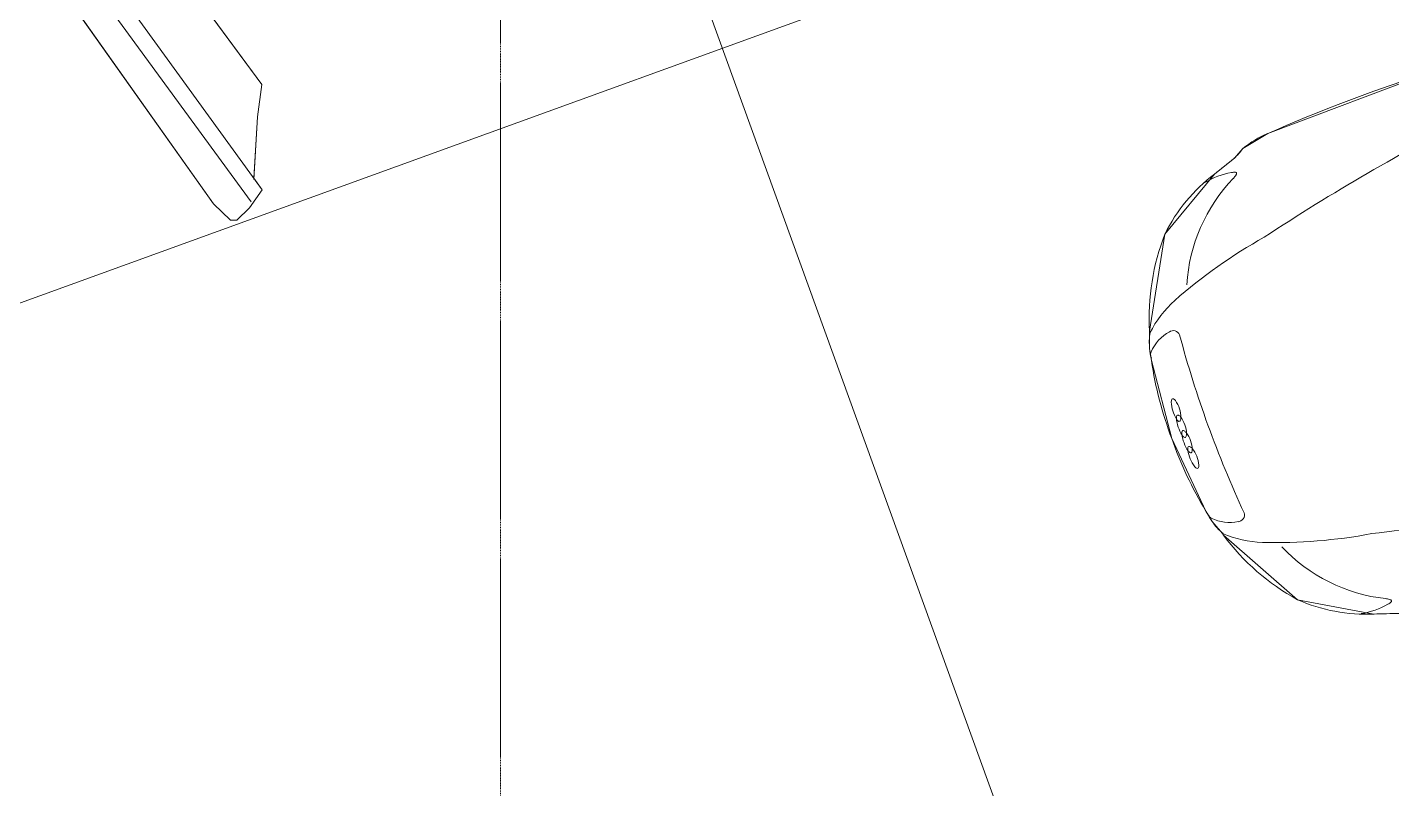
# Model space of a CAD drawing. Extents: x -1133 to 23780, y -1311 to 8245.
# Drawn here: x 8396.9 to 8888.9, y 473.5 to 748 of the extents above; entities that cross this region are included whole.
import ezdxf

# ---------------------------------------------------------------- set-up
doc = ezdxf.new("R2010")
doc.units = 0
doc.header["$MEASUREMENT"] = 0
doc.linetypes.add('DASHDOT2', pattern=[0.5, 0.25, -0.125, 0, -0.125])
doc.layers.get('0').update_dxf_attribs({"color": 9, "lineweight": 9})
for name, color, linetype, lineweight in [('04', 9, 'Continuous', 9), ('06D', 9, 'Continuous', 9), ('24', 9, 'DASHDOT2', 9)]:
    doc.layers.add(name, color=color, linetype=linetype, lineweight=lineweight)

# ---------------------------------------------------------------- blocks, each defined once
blk = doc.blocks.new('Group-321-1')
at = {"lineweight": 0}
blk.add_lwpolyline([(384781.5488, 69368.3546), (384781.5351, 69368.2638), (384781.5515, 69367.9843), (384781.5515, 69367.9843), (384781.749, 69367.6906), (384781.7549, 69367.6863), (384781.7923, 69367.6441), (384781.8263, 69367.6169), (384782.0711, 69367.4613), (384782.3403, 69367.353), (384782.3817, 69367.3414), (384782.4453, 69367.3332), (384782.7991, 69367.344), (384783.0363, 69367.4941), (384783.1021, 69367.5581), (384783.1403, 69367.5843), (384783.2058, 69367.6663), (384783.5053, 69368.2326)], dxfattribs=at)
for centre, radius, start, end in [((384822.9409, 69349.5203), 45.4809, 151.91783, 153.89663), ((384789.1281, 69366.4456), 7.5187, 159.68697, 166.35156), ((384777.1322, 69372.6032), 7.5187, 319.30457, 325.96916), ((384764.3472, 69370.8859), 17.3868, 351.32617, 351.63129), ((384781.8007, 69368.141), 0.2809, 142.998, 163.907), ((384781.6108, 69368.2877), 0.0411, 126.4313, 146.9765), ((384781.5894, 69368.3179), 0.00398, 74.7912, 133.7856), ((384781.5845, 69368.3135), 0.0102, 1.6376, 54.3963), ((384781.5006, 69368.3013), 0.0949, 358.817, 7.3839), ((384782.2012, 69368.2894), 0.6058, 179.0659, 219.4798), ((384782.1373, 69368.159), 0.6112, 170.0439, 196.5991), ((384778.0913, 69370.7376), 5.9654, 328.91966, 335.17019), ((384783.574, 69367.6511), 1.8423, 162.0199, 174.3284), ((384782.3166, 69368.2853), 0.8221, 201.4762, 226.3392), ((384782.1191, 69367.7954), 0.3803, 174.3105, 196.6697), ((384781.9405, 69367.6889), 0.1449, 160.4215, 200.1828), ((384781.8274, 69367.732), 0.0243, 63.7649, 169.9953), ((384784.0992, 69371.3805), 4.2739, 238.0489, 242.6341), ((384781.9367, 69367.8086), 0.2189, 213.4367, 228.8733), ((384781.3493, 69368.793), 1.8423, 311.3278, 323.6363), ((384781.8626, 69367.7093), 0.0958, 222.8673, 244.0075), ((384781.8298, 69367.649), 0.0272, 202.2018, 232.2843), ((384782.901, 69367.8424), 0.3521, 312.8289, 329.9815), ((384782.6953, 69368.7143), 1.3999, 231.6246, 243.5204), ((384784.0734, 69371.3937), 4.2739, 243.022, 247.6072), ((384781.9795, 69367.566), 0.00393, 106.148, 191.2356), ((384781.9926, 69367.569), 0.0174, 192.4725, 226.4338), ((384781.9842, 69367.5477), 0.0228, 79.7433, 104.6743), ((384782.0763, 69367.6572), 0.139, 226.4813, 253.2418), ((384781.9679, 69367.4673), 0.1048, 43.0274, 79.064), ((384782.0325, 69367.5354), 0.00393, 108.0079, 193.0955), ((384782.0378, 69367.5173), 0.0228, 81.6031, 106.5342), ((384782.0242, 69367.4364), 0.1048, 44.8873, 80.9239), ((384782.0223, 69367.5184), 0.0302, 24.4378, 42.4802), ((384782.6682, 69368.0497), 0.6058, 266.1764, 306.5902), ((384782.7811, 69367.6377), 0.2809, 321.7491, 342.6581), ((384783.0862, 69367.4874), 0.0949, 118.2722, 126.8391), ((384795.1854, 69355.0563), 17.3868, 134.02483, 134.32996), ((384783.0473, 69367.5626), 0.0102, 71.2598, 124.0185), ((384783.0109, 69367.569), 0.0411, 338.6796, 359.2249), ((384783.048, 69367.5692), 0.00398, 351.8705, 50.8649), ((384783.2896, 69367.3257), 0.2986, 119.996, 129.0494), ((384782.0455, 69367.5388), 0.0174, 194.3324, 228.2937), ((384782.1264, 69367.6297), 0.139, 228.3412, 255.1017), ((384782.043, 69367.5459), 0.0229, 252.8528, 277.4764), ((384782.0457, 69367.5282), 0.00493, 273.6822, 33.6822), ((384782.0856, 69367.5071), 0.00493, 90.1141, 210.1141), ((384782.1019, 69367.5147), 0.0229, 206.3199, 230.9435), ((384782.0905, 69367.4822), 0.0302, 81.316, 99.3585), ((384782.1758, 69367.6043), 0.139, 230.5544, 257.315), ((384782.0967, 69367.5174), 0.0229, 254.7126, 279.3362), ((384782.0783, 69367.4086), 0.1048, 44.7323, 80.7688), ((384782.0769, 69367.4892), 0.0302, 26.2976, 44.3401), ((384782.0999, 69367.4998), 0.00493, 275.5421, 35.5421), ((384782.5995, 69367.9217), 0.6112, 289.0571, 315.6122), ((384782.7254, 69368.6988), 1.3999, 242.1358, 254.0316), ((384782.1404, 69367.4796), 0.00493, 91.9739, 211.9739), ((384782.1563, 69367.4877), 0.0229, 208.1798, 232.8034), ((384782.146, 69367.4549), 0.0302, 83.1759, 101.2183), ((384782.2273, 69367.5797), 0.139, 232.4143, 259.1748), ((384782.1491, 69367.4857), 0.0174, 257.3624, 291.3237), ((384782.1362, 69367.3809), 0.1048, 46.5921, 82.6287), ((384782.1361, 69367.4668), 0.0228, 19.1219, 44.053), ((384782.1539, 69367.4731), 0.00393, 292.5606, 17.6483), ((384782.2044, 69367.4602), 0.0174, 259.2223, 293.1836), ((384782.1921, 69367.441), 0.0228, 20.9818, 45.9129), ((384782.2096, 69367.4478), 0.00393, 294.4205, 19.5081), ((384782.4333, 69367.421), 0.0243, 315.6609, 61.8912), ((384782.3323, 69367.4878), 0.1449, 285.4734, 325.2346), ((384782.3147, 69367.695), 0.3803, 288.9864, 311.3457), ((384782.3942, 69367.4364), 0.0958, 241.6486, 262.7889), ((384782.3644, 69367.3745), 0.0272, 253.3718, 283.4544), ((384782.4317, 69367.5545), 0.2189, 256.7829, 272.2195), ((384782.5977, 69368.1411), 0.8221, 259.3169, 284.18)]:
    blk.add_arc(centre, radius, start, end, dxfattribs=at)
blk = doc.blocks.new('Group-322-1')
for p, q in [((384781.331, 69370.2105), (384781.2966, 69370.1597)), ((384781.5743, 69369.9737), (384781.331, 69370.2105)), ((384781.2966, 69370.1597), (384781.2703, 69370.0916)), ((384781.2703, 69370.0916), (384781.2557, 69370.0172)), ((384781.1991, 69370.0045), (384781.1619, 69369.9731)), ((384781.2352, 69370.0373), (384781.1991, 69370.0045)), ((384781.784, 69369.4706), (384781.1997, 69370.004)), ((384781.2557, 69370.0172), (384781.2352, 69370.0373)), ((384781.9623, 69369.3941), (384781.2557, 69370.0169)), ((384781.2557, 69370.0169), (384781.2754, 69369.9991)), ((384781.1619, 69369.9731), (384781.1407, 69369.9383)), ((384781.6545, 69369.8691), (384781.5743, 69369.9737)), ((384781.1407, 69369.9383), (384781.6919, 69369.4347)), ((384781.7823, 69369.6607), (384781.6545, 69369.8691)), ((384781.9441, 69369.4245), (384781.7823, 69369.6607)), ((384781.6228, 69369.4109), (384781.7921, 69369.4695)), ((384781.7921, 69369.4695), (384781.8013, 69369.4647)), ((384781.8013, 69369.4647), (384781.8317, 69369.4193)), ((384781.8241, 69369.4453), (384781.8377, 69369.4563)), ((384781.8377, 69369.4563), (384781.862, 69369.4435)), ((384781.6183, 69369.395), (384781.6228, 69369.4109)), ((384781.8317, 69369.4193), (384781.8727, 69369.4049)), ((384781.862, 69369.4435), (384781.8993, 69369.4183)), ((384781.8993, 69369.4183), (384781.9205, 69369.3851)), ((384781.9863, 69369.3597), (384781.9441, 69369.4245)), ((384781.6494, 69369.3621), (384781.6183, 69369.395)), ((384781.6889, 69369.3595), (384781.6494, 69369.3621)), ((384781.7937, 69369.3845), (384781.6889, 69369.3595)), ((384781.7664, 69369.3807), (384781.9464, 69369.2177)), ((384781.8226, 69369.3912), (384781.7937, 69369.3845)), ((384781.8894, 69369.3631), (384781.8226, 69369.3912)), ((384781.9084, 69369.3622), (384781.8894, 69369.3631)), ((384781.9175, 69369.372), (384781.9084, 69369.3622)), ((384781.9692, 69369.3081), (384781.9114, 69369.3606)), ((384781.9205, 69369.3851), (384781.9175, 69369.372)), ((384781.97, 69369.3257), (384781.9863, 69369.3597)), ((384781.9625, 69369.2298), (384782.008, 69369.3088)), ((384781.9659, 69369.2362), (384781.97, 69369.3257)), ((384781.9978, 69369.329), (384781.9767, 69369.3483)), ((384782.008, 69369.3088), (384781.9978, 69369.329))]:
    blk.add_line(p, q)
blk.add_lwpolyline([(384781.331, 69370.2105), (384781.5743, 69369.9737), (384781.6545, 69369.8691), (384781.7823, 69369.6607), (384781.9441, 69369.4245), (384781.9863, 69369.3597), (384781.9796, 69369.3457), (384781.9978, 69369.329), (384782.008, 69369.3088), (384781.9659, 69369.2362), (384781.9464, 69369.2177), (384781.7687, 69369.3785), (384781.6889, 69369.3595), (384781.6494, 69369.3621), (384781.6183, 69369.395), (384781.6228, 69369.4109), (384781.6919, 69369.4347), (384781.1407, 69369.9383), (384781.1619, 69369.9731), (384781.1991, 69370.0045), (384781.2352, 69370.0373), (384781.2557, 69370.0169), (384781.2703, 69370.0916), (384781.2966, 69370.1597)], close=True)
blk = doc.blocks.new('Group-324-1')
for p, q in [((384781.7733, 69371.0498), (384781.7031, 69371.0121)), ((384782.5366, 69370.3335), (384781.7733, 69371.0498)), ((384781.7031, 69371.0121), (384781.6524, 69370.9735)), ((384782.4941, 69370.2883), (384781.7252, 69371.016)), ((384781.8057, 69371.015), (384782.0321, 69370.9999)), ((384782.0321, 69370.9999), (384782.1497, 69371.0007)), ((384782.1497, 69371.0007), (384782.6141, 69370.5571)), ((384781.6524, 69370.9735), (384781.6499, 69370.9499)), ((384781.6499, 69370.9499), (384781.7011, 69370.8824)), ((384781.7011, 69370.8824), (384782.4371, 69370.2063)), ((384782.6141, 69370.5571), (384782.5545, 69370.4624)), ((384782.5545, 69370.4624), (384782.5076, 69370.3596))]:
    blk.add_line(p, q)
blk.add_lwpolyline([(384782.6141, 69370.5571), (384782.1497, 69371.0007), (384782.0321, 69370.9999), (384781.8107, 69371.0146), (384781.7733, 69371.0498), (384781.7031, 69371.0121), (384781.6524, 69370.9735), (384781.6499, 69370.9499), (384781.7011, 69370.8824), (384782.4371, 69370.2063), (384782.5131, 69370.3555), (384782.5079, 69370.3604), (384782.5545, 69370.4624)], close=True)
blk = doc.blocks.new('p-audi_arac')
at = {"layer": '06D', "lineweight": 0, "flags": 128}
blk.add_lwpolyline([(695.6, 0.8), (-4.4, 0.8), (-4.4, 400.8), (695.6, 400.8)], close=True, dxfattribs=at)
at = {"layer": '04', "xscale": 99.99999999999999, "yscale": 99.99999999999999, "zscale": 99.99999999999999, "rotation": 117.1763778173343}
for name in ['Group-321-1', 'Group-324-1', 'Group-322-1']:
    blk.add_blockref(name, (23745751.03, -31061967.79), dxfattribs=at)

msp = doc.modelspace()

# ---------------------------------------------------------------- linework, layer by layer
at = {"layer": '24'}
msp.add_lwpolyline([(8567.5, 195), (8567.5, 4035)], dxfattribs=at)

# ---------------------------------------------------------------- block references
at = {"layer": '04', "xscale": -1, "rotation": 19.9319625242744}
for p in [(8753.2, 777.99), (9433.43, 613.51)]:
    msp.add_blockref('p-audi_arac', p, dxfattribs=at)

doc.saveas('drawing.dxf')
